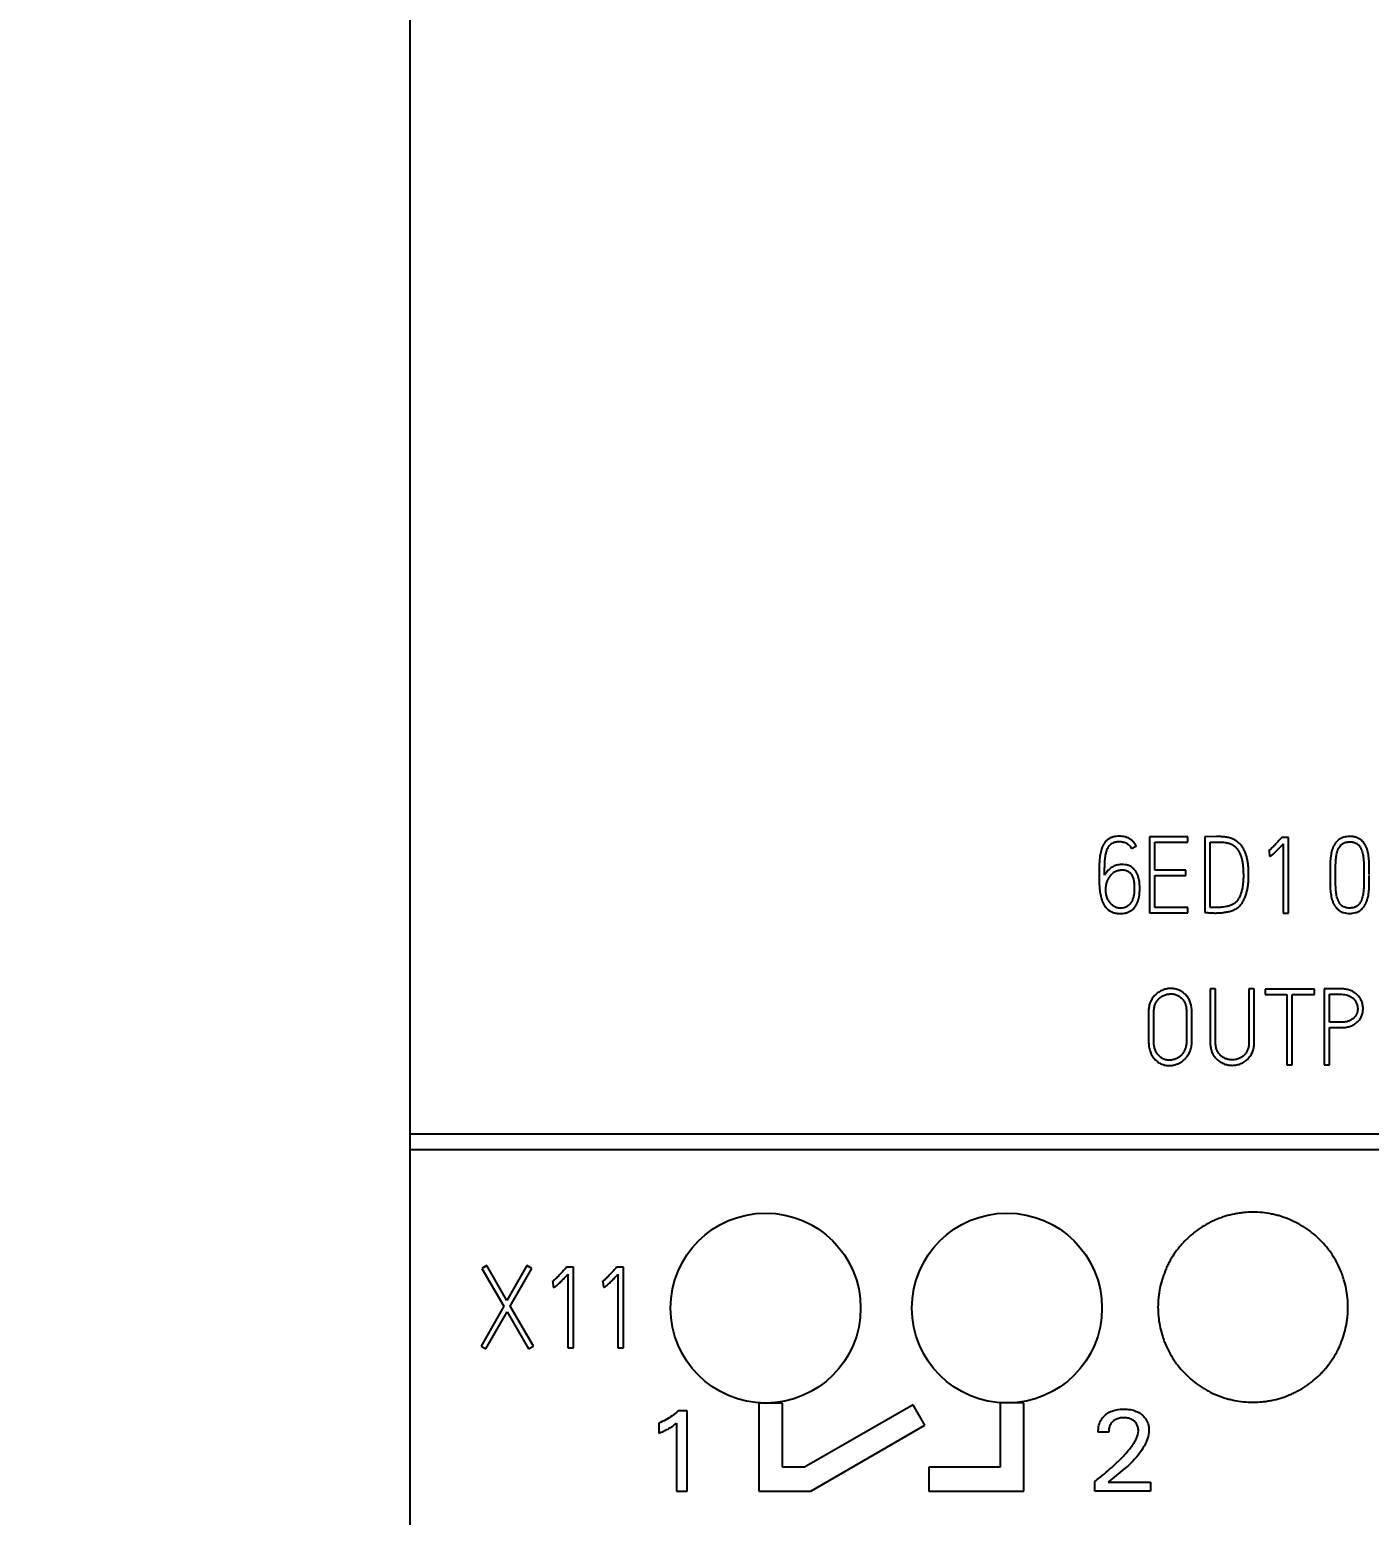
# Model space of a CAD drawing. Extents: x 0 to 420, y 0 to 297.
# Drawn here: x 102.08 to 130.28, y 158.01 to 189.28 of the extents above; entities that cross this region are included whole.
import ezdxf

# ---------------------------------------------------------------- set-up
doc = ezdxf.new("R2010")
doc.units = 0
doc.header["$LTSCALE"] = 23.1
for name, color, linetype in [('10000_FRONT', 7, 'CONTINUOUS'), ('10100_DIM_FRONT', 7, 'CONTINUOUS'), ('10500_FRONT_LABELING', 7, 'CONTINUOUS')]:
    doc.layers.add(name, color=color, linetype=linetype)
doc.styles.get("Standard").update_dxf_attribs({"font": 'txt', "width": 0.8})
doc.dimstyles.new('DIMSTYLE_1', dxfattribs={"dimtxt": 3.5, "dimasz": 3.5, "dimexe": 0.18, "dimexo": 0.0625, "dimgap": 0.09, "dimtad": 1, "dimtxsty": 'STANDARD', "dimcen": 0.09, "dimazin": 3, "dimtp": 0.05, "dimtm": 0.05, "dimtfac": 1, "dimtofl": 0, "dimtmove": 0, "dimatfit": 3, "dimtolj": 1})

# ---------------------------------------------------------------- blocks, each defined once
blk = doc.blocks.new('*D0')
at = {"layer": '10100_DIM_FRONT', "linetype": 'CONTINUOUS'}
for p, q in [((145.579763, 188.190376), (145.579763, 132.165384)), ((110.079763, 145.840376), (110.079763, 132.165384)), ((110.079763, 134.165384), (127.829763, 134.165384)), ((145.579763, 134.165384), (127.829763, 134.165384))]:
    blk.add_line(p, q, dxfattribs=at)
for points in [[(113.579763, 134.665384), (110.079763, 134.165384), (113.579763, 133.665384)], [(142.079763, 133.665384), (145.579763, 134.165384), (142.079763, 134.665384)]]:
    blk.add_solid(points, dxfattribs=at)
at = {"layer": '10100_DIM_FRONT', "linetype": 'CONTINUOUS', "width": 0.678571}
blk.add_text('35,5', height=3.5, dxfattribs=at).set_placement((123.999105, 135.040384))
blk = doc.blocks.new('*D1')
at = {"layer": '10100_DIM_FRONT', "linetype": 'CONTINUOUS'}
for p, q in [((145.58, 188.19), (145.58, 123.957)), ((102.08, 147.741), (102.08, 123.957)), ((102.08, 125.957), (123.83, 125.957)), ((145.58, 125.957), (123.83, 125.957))]:
    blk.add_line(p, q, dxfattribs=at)
for points in [[(105.58, 126.457), (102.08, 125.957), (105.58, 125.457)], [(142.08, 125.457), (145.58, 125.957), (142.08, 126.457)]]:
    blk.add_solid(points, dxfattribs=at)
at = {"layer": '10100_DIM_FRONT', "linetype": 'CONTINUOUS', "width": 0.696429}
blk.add_text('43,5', height=3.5, dxfattribs=at).set_placement((119.796, 126.832))

msp = doc.modelspace()

# ---------------------------------------------------------------- linework, layer by layer
at = {"layer": '10000_FRONT', "color": 7, "linetype": 'CONTINUOUS'}
for p, q in [((110.08, 233.191), (110.08, 143.191)), ((110.08, 166.044), (145.58, 166.044)), ((110.08, 165.711), (145.58, 165.711)), ((117.428, 160.374), (117.428, 158.521)), ((117.924, 160.374), (117.428, 160.374)), ((117.924, 159.022), (117.924, 160.374)), ((120.675, 160.339), (118.39, 159.022)), ((120.925, 159.906), (120.675, 160.339)), ((122.505, 160.381), (122.505, 159.021)), ((123.005, 160.381), (122.505, 160.381)), ((123.005, 158.521), (123.005, 160.381)), ((118.523, 158.521), (120.925, 159.906)), ((118.39, 159.022), (117.924, 159.022)), ((121.006, 159.021), (121.006, 158.521)), ((122.505, 159.021), (121.006, 159.021)), ((117.428, 158.521), (118.523, 158.521)), ((121.006, 158.521), (123.005, 158.521))]:
    msp.add_line(p, q, dxfattribs=at)
for centre in [(117.571, 162.372), (122.651, 162.372)]:
    msp.add_circle(centre, 2, dxfattribs=at)
for points, knots in [([(129.83, 162.391), (129.83, 162.457), (129.826, 162.523), (129.814, 162.652), (129.804, 162.717), (129.779, 162.844), (129.763, 162.908), (129.735, 163.002), (129.724, 163.033), (129.702, 163.095), (129.69, 163.126), (129.653, 163.216), (129.597, 163.334), (129.53, 163.446), (129.476, 163.528), (129.457, 163.554), (129.418, 163.607), (129.398, 163.633), (129.335, 163.71), (129.291, 163.758), (129.153, 163.897), (129.052, 163.98), (128.916, 164.071), (128.888, 164.089), (128.831, 164.123), (128.803, 164.139), (128.716, 164.185), (128.657, 164.213), (128.537, 164.263), (128.475, 164.285), (128.381, 164.314), (128.35, 164.323), (128.286, 164.339), (128.254, 164.346), (128.157, 164.366), (128.027, 164.385), (127.897, 164.391), (127.766, 164.391), (127.701, 164.388), (127.602, 164.379), (127.57, 164.375), (127.504, 164.365), (127.472, 164.359), (127.376, 164.34), (127.312, 164.324), (127.188, 164.287), (127.126, 164.265), (127.035, 164.227), (127.005, 164.214), (126.96, 164.193), (126.946, 164.185), (126.916, 164.171), (126.843, 164.133), (126.773, 164.091), (126.61, 163.982), (126.509, 163.899), (126.392, 163.783), (126.37, 163.759), (126.326, 163.71), (126.304, 163.685), (126.242, 163.609), (126.203, 163.557), (126.131, 163.449), (126.097, 163.393), (126.051, 163.306), (126.036, 163.277), (126.008, 163.217), (125.995, 163.187), (125.957, 163.096), (125.913, 162.973), (125.881, 162.847), (125.862, 162.751), (125.857, 162.719), (125.847, 162.654), (125.843, 162.622), (125.833, 162.523), (125.83, 162.457), (125.83, 162.391)], [0, 0, 0, 0, 0.03125, 0.03125, 0.0625, 0.0625, 0.09375, 0.09375, 0.109375, 0.109375, 0.125, 0.125, 0.15625, 0.1875, 0.1875, 0.203125, 0.203125, 0.21875, 0.21875, 0.25, 0.25, 0.3125, 0.3125, 0.328125, 0.328125, 0.34375, 0.34375, 0.375, 0.375, 0.40625, 0.40625, 0.421875, 0.421875, 0.4375, 0.4375, 0.46875, 0.5, 0.5, 0.53125, 0.53125, 0.546875, 0.546875, 0.5625, 0.5625, 0.59375, 0.59375, 0.625, 0.625, 0.640625, 0.640625, 0.648438, 0.648438, 0.65625, 0.6875, 0.6875, 0.75, 0.75, 0.765625, 0.765625, 0.78125, 0.78125, 0.8125, 0.8125, 0.84375, 0.84375, 0.859375, 0.859375, 0.875, 0.875, 0.90625, 0.9375, 0.9375, 0.953125, 0.953125, 0.96875, 0.96875, 1, 1, 1, 1]), ([(125.83, 162.391), (125.83, 162.325), (125.833, 162.26), (125.846, 162.13), (125.855, 162.066), (125.881, 161.938), (125.896, 161.875), (125.925, 161.781), (125.935, 161.75), (125.957, 161.688), (125.969, 161.657), (126.007, 161.566), (126.063, 161.448), (126.129, 161.337), (126.184, 161.255), (126.202, 161.228), (126.241, 161.176), (126.262, 161.15), (126.324, 161.073), (126.368, 161.025), (126.506, 160.886), (126.607, 160.803), (126.73, 160.721), (126.744, 160.712), (126.772, 160.694), (126.786, 160.686), (126.828, 160.66), (126.857, 160.644), (126.943, 160.597), (127.002, 160.569), (127.123, 160.519), (127.184, 160.497), (127.278, 160.469), (127.31, 160.46), (127.373, 160.444), (127.406, 160.437), (127.503, 160.417), (127.632, 160.398), (127.763, 160.391), (127.893, 160.391), (127.959, 160.394), (128.057, 160.404), (128.09, 160.408), (128.155, 160.418), (128.188, 160.423), (128.284, 160.443), (128.347, 160.458), (128.472, 160.496), (128.534, 160.518), (128.624, 160.556), (128.654, 160.569), (128.699, 160.59), (128.714, 160.597), (128.744, 160.612), (128.817, 160.65), (128.887, 160.692), (129.049, 160.801), (129.15, 160.884), (129.267, 161), (129.29, 161.024), (129.334, 161.073), (129.355, 161.098), (129.417, 161.173), (129.456, 161.226), (129.529, 161.334), (129.562, 161.39), (129.609, 161.477), (129.623, 161.506), (129.652, 161.566), (129.665, 161.596), (129.703, 161.686), (129.746, 161.809), (129.778, 161.935), (129.797, 162.031), (129.803, 162.064), (129.813, 162.128), (129.817, 162.161), (129.827, 162.26), (129.83, 162.325), (129.83, 162.391)], [0, 0, 0, 0, 0.03125, 0.03125, 0.0625, 0.0625, 0.09375, 0.09375, 0.109375, 0.109375, 0.125, 0.125, 0.15625, 0.1875, 0.1875, 0.203125, 0.203125, 0.21875, 0.21875, 0.25, 0.25, 0.3125, 0.3125, 0.320312, 0.320312, 0.328125, 0.328125, 0.34375, 0.34375, 0.375, 0.375, 0.40625, 0.40625, 0.421875, 0.421875, 0.4375, 0.4375, 0.46875, 0.5, 0.5, 0.53125, 0.53125, 0.546875, 0.546875, 0.5625, 0.5625, 0.59375, 0.59375, 0.625, 0.625, 0.640625, 0.640625, 0.648438, 0.648438, 0.65625, 0.6875, 0.6875, 0.75, 0.75, 0.765625, 0.765625, 0.78125, 0.78125, 0.8125, 0.8125, 0.84375, 0.84375, 0.859375, 0.859375, 0.875, 0.875, 0.90625, 0.9375, 0.9375, 0.953125, 0.953125, 0.96875, 0.96875, 1, 1, 1, 1])]:
    msp.add_open_spline(points, degree=3, knots=knots, dxfattribs=at)
at = {"layer": '10500_FRONT_LABELING', "color": 7, "linetype": 'CONTINUOUS'}
for p, q in [((125.272, 172.047), (125.375, 172.101)), ((125.654, 172.291), (125.654, 170.696)), ((126.458, 172.291), (125.654, 172.291)), ((125.766, 171.592), (125.766, 172.178)), ((125.766, 172.178), (126.458, 172.178)), ((126.458, 172.178), (126.458, 172.291)), ((127.064, 172.298), (126.818, 172.296)), ((126.818, 172.296), (126.818, 170.702)), ((126.932, 170.807), (126.932, 172.183)), ((126.932, 172.183), (127.108, 172.183)), ((128.155, 171.996), (128.169, 172.001)), ((128.169, 172.001), (128.175, 171.887)), ((128.439, 172.282), (128.424, 172.265)), ((128.58, 172.282), (128.439, 172.282)), ((128.468, 172.145), (128.468, 170.689)), ((128.58, 170.689), (128.58, 172.282)), ((125.075, 171.71), (125.035, 171.708)), ((125.044, 171.595), (125.08, 171.597)), ((126.415, 171.592), (125.766, 171.592)), ((125.766, 170.807), (125.766, 171.481)), ((125.766, 171.481), (126.415, 171.481)), ((126.415, 171.481), (126.415, 171.592)), ((129.453, 171.501), (129.453, 171.477)), ((129.567, 171.477), (129.567, 171.501)), ((130.166, 171.501), (130.166, 171.477)), ((126.458, 170.807), (125.766, 170.807)), ((126.458, 170.696), (126.458, 170.807)), ((125.654, 170.696), (126.458, 170.696)), ((128.468, 170.689), (128.58, 170.689)), ((126.929, 169.094), (126.929, 167.966)), ((127.042, 169.094), (126.929, 169.094)), ((127.042, 167.966), (127.042, 169.094)), ((127.744, 169.094), (127.744, 167.966)), ((127.857, 169.094), (127.744, 169.094)), ((127.857, 167.966), (127.857, 169.094)), ((128.083, 169.089), (128.083, 168.976)), ((129.126, 169.089), (128.083, 169.089)), ((128.083, 168.976), (128.539, 168.976)), ((128.539, 168.976), (128.539, 167.491)), ((128.652, 167.491), (128.652, 168.976)), ((128.652, 168.976), (129.126, 168.976)), ((129.126, 168.976), (129.126, 169.089)), ((129.328, 169.091), (129.328, 167.491)), ((129.695, 169.091), (129.328, 169.091)), ((129.441, 168.39), (129.441, 168.978)), ((129.441, 168.978), (129.695, 168.978)), ((125.631, 168.608), (125.631, 167.997)), ((125.742, 167.997), (125.742, 168.608)), ((126.431, 168.608), (126.431, 167.997)), ((126.544, 167.997), (126.544, 168.608)), ((129.695, 168.39), (129.441, 168.39)), ((129.441, 167.491), (129.441, 168.277)), ((129.441, 168.277), (129.695, 168.277)), ((128.539, 167.491), (128.652, 167.491)), ((129.328, 167.491), (129.441, 167.491)), ((111.7, 163.267), (111.599, 163.208)), ((112.124, 162.532), (111.7, 163.267)), ((112.542, 163.267), (112.124, 162.532)), ((112.648, 163.208), (112.542, 163.267)), ((111.599, 163.208), (112.058, 162.414)), ((112.195, 162.411), (112.648, 163.208)), ((113.079, 162.928), (113.094, 162.933)), ((113.094, 162.933), (113.101, 162.812)), ((113.379, 163.232), (113.362, 163.213)), ((113.527, 163.232), (113.379, 163.232)), ((113.409, 163.086), (113.409, 161.539)), ((113.527, 161.539), (113.527, 163.232)), ((114.133, 162.928), (114.147, 162.933)), ((114.147, 162.933), (114.155, 162.812)), ((114.433, 163.232), (114.416, 163.213)), ((114.581, 163.232), (114.433, 163.232)), ((114.463, 163.086), (114.463, 161.539)), ((114.581, 161.539), (114.581, 163.232)), ((112.058, 162.414), (111.58, 161.572)), ((112.683, 161.572), (112.195, 162.411)), ((111.684, 161.513), (112.127, 162.294)), ((112.127, 162.294), (112.579, 161.513)), ((111.58, 161.572), (111.684, 161.513)), ((112.579, 161.513), (112.683, 161.572)), ((113.409, 161.539), (113.527, 161.539)), ((114.463, 161.539), (114.581, 161.539)), ((115.921, 160.212), (115.729, 160.212)), ((115.921, 158.522), (115.921, 160.212)), ((115.321, 159.951), (115.321, 159.739)), ((115.694, 159.949), (115.694, 158.522)), ((124.792, 159.763), (124.571, 159.763)), ((124.501, 158.522), (124.501, 158.725)), ((124.779, 158.707), (125.674, 158.707)), ((125.674, 158.707), (125.674, 158.522)), ((115.694, 158.522), (115.921, 158.522)), ((125.674, 158.522), (124.501, 158.522))]:
    msp.add_line(p, q, dxfattribs=at)
for points, knots in [([(125.375, 172.101), (125.365, 172.119), (125.354, 172.137), (125.329, 172.17), (125.315, 172.185), (125.285, 172.214), (125.268, 172.227), (125.233, 172.25), (125.215, 172.26), (125.158, 172.286), (125.118, 172.296), (125.055, 172.304), (125.034, 172.305), (124.993, 172.305), (124.972, 172.304), (124.941, 172.3), (124.931, 172.299), (124.91, 172.295), (124.9, 172.293), (124.87, 172.285), (124.85, 172.278), (124.822, 172.264), (124.813, 172.259), (124.795, 172.249), (124.786, 172.243), (124.76, 172.225), (124.745, 172.211), (124.716, 172.181), (124.704, 172.164), (124.681, 172.129), (124.671, 172.11), (124.658, 172.082), (124.654, 172.072), (124.647, 172.053), (124.644, 172.043), (124.634, 172.013), (124.629, 171.993), (124.62, 171.953), (124.616, 171.932), (124.609, 171.892), (124.607, 171.871), (124.6, 171.81), (124.597, 171.768), (124.594, 171.686), (124.593, 171.644), (124.592, 171.561), (124.592, 171.52), (124.592, 171.437), (124.593, 171.396), (124.594, 171.333), (124.594, 171.313), (124.596, 171.271), (124.597, 171.251), (124.6, 171.209), (124.602, 171.189), (124.607, 171.148), (124.61, 171.127), (124.616, 171.086), (124.62, 171.065), (124.63, 171.024), (124.635, 171.004), (124.647, 170.964), (124.654, 170.944), (124.67, 170.906), (124.679, 170.886), (124.7, 170.85), (124.711, 170.833), (124.731, 170.808), (124.738, 170.8), (124.752, 170.785), (124.76, 170.777), (124.783, 170.756), (124.8, 170.744), (124.827, 170.728), (124.836, 170.723), (124.854, 170.713), (124.864, 170.709), (124.894, 170.697), (124.914, 170.692), (124.945, 170.685), (124.955, 170.684), (124.976, 170.681), (124.986, 170.68), (125.018, 170.678), (125.039, 170.678), (125.08, 170.679), (125.101, 170.681), (125.132, 170.687), (125.142, 170.689), (125.163, 170.694), (125.173, 170.697), (125.203, 170.707), (125.222, 170.715), (125.259, 170.735), (125.277, 170.747), (125.309, 170.774), (125.324, 170.789), (125.344, 170.813), (125.351, 170.822), (125.363, 170.839), (125.368, 170.848), (125.384, 170.875), (125.393, 170.894), (125.408, 170.933), (125.415, 170.953), (125.426, 170.994), (125.43, 171.014), (125.44, 171.076), (125.444, 171.118), (125.446, 171.181), (125.447, 171.202), (125.446, 171.244), (125.445, 171.265), (125.441, 171.327), (125.436, 171.368), (125.422, 171.429), (125.416, 171.45), (125.403, 171.49), (125.394, 171.509), (125.38, 171.537), (125.375, 171.547), (125.364, 171.565), (125.358, 171.573), (125.339, 171.599), (125.325, 171.615), (125.301, 171.636), (125.293, 171.642), (125.276, 171.655), (125.267, 171.661), (125.24, 171.677), (125.22, 171.685), (125.19, 171.695), (125.18, 171.698), (125.159, 171.702), (125.149, 171.705), (125.118, 171.71), (125.096, 171.711), (125.075, 171.71)], [0, 0, 0, 0, 0.015625, 0.015625, 0.03125, 0.03125, 0.046875, 0.046875, 0.0625, 0.0625, 0.09375, 0.09375, 0.109375, 0.109375, 0.125, 0.125, 0.132812, 0.132812, 0.140625, 0.140625, 0.15625, 0.15625, 0.164062, 0.164062, 0.171875, 0.171875, 0.1875, 0.1875, 0.203125, 0.203125, 0.21875, 0.21875, 0.226562, 0.226562, 0.234375, 0.234375, 0.25, 0.25, 0.265625, 0.265625, 0.28125, 0.28125, 0.3125, 0.3125, 0.34375, 0.34375, 0.375, 0.375, 0.40625, 0.40625, 0.421875, 0.421875, 0.4375, 0.4375, 0.453125, 0.453125, 0.46875, 0.46875, 0.484375, 0.484375, 0.5, 0.5, 0.515625, 0.515625, 0.53125, 0.53125, 0.546875, 0.546875, 0.554688, 0.554688, 0.5625, 0.5625, 0.578125, 0.578125, 0.585938, 0.585938, 0.59375, 0.59375, 0.609375, 0.609375, 0.617188, 0.617188, 0.625, 0.625, 0.640625, 0.640625, 0.65625, 0.65625, 0.664062, 0.664062, 0.671875, 0.671875, 0.6875, 0.6875, 0.703125, 0.703125, 0.71875, 0.71875, 0.726562, 0.726562, 0.734375, 0.734375, 0.75, 0.75, 0.765625, 0.765625, 0.78125, 0.78125, 0.8125, 0.8125, 0.828125, 0.828125, 0.84375, 0.84375, 0.875, 0.875, 0.890625, 0.890625, 0.90625, 0.90625, 0.914062, 0.914062, 0.921875, 0.921875, 0.9375, 0.9375, 0.945312, 0.945312, 0.953125, 0.953125, 0.96875, 0.96875, 0.976562, 0.976562, 0.984375, 0.984375, 1, 1, 1, 1]), ([(124.706, 171.486), (124.706, 171.535), (124.707, 171.584), (124.708, 171.658), (124.709, 171.683), (124.711, 171.732), (124.712, 171.757), (124.715, 171.806), (124.717, 171.83), (124.723, 171.879), (124.727, 171.904), (124.737, 171.952), (124.743, 171.976), (124.754, 172.011), (124.758, 172.022), (124.768, 172.045), (124.773, 172.056), (124.785, 172.078), (124.792, 172.088), (124.807, 172.108), (124.815, 172.118), (124.833, 172.135), (124.842, 172.143), (124.862, 172.158), (124.873, 172.164), (124.89, 172.172), (124.896, 172.174), (124.907, 172.178), (124.913, 172.18), (124.931, 172.185), (124.943, 172.188), (124.968, 172.191), (124.98, 172.193), (125.005, 172.194), (125.017, 172.194), (125.054, 172.193), (125.079, 172.189), (125.127, 172.176), (125.15, 172.167), (125.182, 172.148), (125.193, 172.141), (125.212, 172.126), (125.221, 172.118), (125.238, 172.1), (125.246, 172.09), (125.26, 172.069), (125.266, 172.058), (125.272, 172.047)], [0, 0, 0, 0, 0.125, 0.125, 0.1875, 0.1875, 0.25, 0.25, 0.3125, 0.3125, 0.375, 0.375, 0.4375, 0.4375, 0.46875, 0.46875, 0.5, 0.5, 0.53125, 0.53125, 0.5625, 0.5625, 0.59375, 0.59375, 0.625, 0.625, 0.640625, 0.640625, 0.65625, 0.65625, 0.6875, 0.6875, 0.71875, 0.71875, 0.75, 0.75, 0.8125, 0.8125, 0.875, 0.875, 0.90625, 0.90625, 0.9375, 0.9375, 0.96875, 0.96875, 1, 1, 1, 1]), ([(126.818, 170.702), (126.832, 170.701), (126.846, 170.7), (126.873, 170.697), (126.887, 170.696), (126.915, 170.693), (126.929, 170.692), (126.957, 170.691), (126.971, 170.69), (127.012, 170.689), (127.04, 170.689), (127.095, 170.69), (127.123, 170.692), (127.178, 170.696), (127.206, 170.7), (127.261, 170.708), (127.288, 170.713), (127.33, 170.722), (127.343, 170.725), (127.371, 170.733), (127.384, 170.737), (127.411, 170.747), (127.424, 170.752), (127.449, 170.764), (127.462, 170.77), (127.486, 170.784), (127.498, 170.792), (127.52, 170.809), (127.531, 170.818), (127.561, 170.848), (127.579, 170.869), (127.603, 170.904), (127.61, 170.916), (127.624, 170.94), (127.631, 170.953), (127.65, 170.99), (127.661, 171.016), (127.681, 171.068), (127.689, 171.095), (127.704, 171.149), (127.71, 171.177), (127.72, 171.231), (127.725, 171.259), (127.731, 171.314), (127.734, 171.342), (127.738, 171.397), (127.739, 171.425), (127.739, 171.481), (127.739, 171.509), (127.738, 171.565), (127.737, 171.593), (127.734, 171.649), (127.731, 171.677), (127.725, 171.732), (127.721, 171.76), (127.714, 171.801), (127.711, 171.815), (127.705, 171.842), (127.702, 171.856), (127.695, 171.883), (127.691, 171.897), (127.682, 171.924), (127.678, 171.937), (127.663, 171.977), (127.651, 172.002), (127.631, 172.039), (127.624, 172.051), (127.609, 172.075), (127.601, 172.087), (127.584, 172.11), (127.575, 172.12), (127.557, 172.141), (127.547, 172.152), (127.527, 172.171), (127.516, 172.18), (127.494, 172.198), (127.483, 172.206), (127.447, 172.229), (127.422, 172.241), (127.382, 172.257), (127.369, 172.262), (127.342, 172.27), (127.328, 172.274), (127.287, 172.283), (127.259, 172.288), (127.204, 172.293), (127.176, 172.295), (127.134, 172.297), (127.12, 172.297), (127.092, 172.298), (127.078, 172.298), (127.064, 172.298)], [0, 0, 0, 0, 0.015625, 0.015625, 0.03125, 0.03125, 0.046875, 0.046875, 0.0625, 0.0625, 0.09375, 0.09375, 0.125, 0.125, 0.15625, 0.15625, 0.1875, 0.1875, 0.203125, 0.203125, 0.21875, 0.21875, 0.234375, 0.234375, 0.25, 0.25, 0.265625, 0.265625, 0.28125, 0.28125, 0.3125, 0.3125, 0.328125, 0.328125, 0.34375, 0.34375, 0.375, 0.375, 0.40625, 0.40625, 0.4375, 0.4375, 0.46875, 0.46875, 0.5, 0.5, 0.53125, 0.53125, 0.5625, 0.5625, 0.59375, 0.59375, 0.625, 0.625, 0.65625, 0.65625, 0.671875, 0.671875, 0.6875, 0.6875, 0.703125, 0.703125, 0.71875, 0.71875, 0.75, 0.75, 0.765625, 0.765625, 0.78125, 0.78125, 0.796875, 0.796875, 0.8125, 0.8125, 0.828125, 0.828125, 0.84375, 0.84375, 0.875, 0.875, 0.890625, 0.890625, 0.90625, 0.90625, 0.9375, 0.9375, 0.96875, 0.96875, 0.984375, 0.984375, 1, 1, 1, 1]), ([(127.108, 172.183), (127.131, 172.183), (127.154, 172.182), (127.199, 172.18), (127.222, 172.178), (127.267, 172.172), (127.289, 172.168), (127.322, 172.159), (127.333, 172.155), (127.355, 172.147), (127.365, 172.143), (127.386, 172.133), (127.396, 172.128), (127.416, 172.116), (127.425, 172.109), (127.453, 172.089), (127.469, 172.073), (127.498, 172.038), (127.512, 172.019), (127.535, 171.98), (127.546, 171.96), (127.565, 171.919), (127.573, 171.897), (127.583, 171.865), (127.586, 171.854), (127.592, 171.832), (127.595, 171.821), (127.603, 171.787), (127.607, 171.765), (127.614, 171.721), (127.616, 171.698), (127.62, 171.653), (127.622, 171.631), (127.624, 171.586), (127.625, 171.563), (127.627, 171.518), (127.627, 171.495), (127.628, 171.45), (127.627, 171.427), (127.625, 171.382), (127.624, 171.36), (127.62, 171.315), (127.617, 171.293), (127.611, 171.248), (127.607, 171.226), (127.598, 171.182), (127.592, 171.16), (127.573, 171.094), (127.558, 171.051), (127.526, 170.991), (127.514, 170.972), (127.488, 170.935), (127.473, 170.918), (127.451, 170.899), (127.447, 170.896), (127.438, 170.888), (127.424, 170.878), (127.41, 170.87), (127.39, 170.86), (127.379, 170.855), (127.358, 170.848), (127.347, 170.844), (127.314, 170.834), (127.292, 170.829), (127.248, 170.82), (127.226, 170.816), (127.181, 170.811), (127.158, 170.809), (127.125, 170.807), (127.113, 170.806), (127.091, 170.805), (127.079, 170.805), (127.045, 170.804), (127.022, 170.805), (126.988, 170.805), (126.977, 170.804), (126.954, 170.805), (126.943, 170.806), (126.932, 170.807)], [0, 0, 0, 0, 0.03125, 0.03125, 0.0625, 0.0625, 0.09375, 0.09375, 0.109375, 0.109375, 0.125, 0.125, 0.140625, 0.140625, 0.15625, 0.15625, 0.1875, 0.1875, 0.21875, 0.21875, 0.25, 0.25, 0.28125, 0.28125, 0.296875, 0.296875, 0.3125, 0.3125, 0.34375, 0.34375, 0.375, 0.375, 0.40625, 0.40625, 0.4375, 0.4375, 0.46875, 0.46875, 0.5, 0.5, 0.53125, 0.53125, 0.5625, 0.5625, 0.59375, 0.59375, 0.625, 0.625, 0.6875, 0.6875, 0.71875, 0.71875, 0.75, 0.75, 0.757812, 0.757812, 0.765625, 0.78125, 0.78125, 0.796875, 0.796875, 0.8125, 0.8125, 0.84375, 0.84375, 0.875, 0.875, 0.90625, 0.90625, 0.921875, 0.921875, 0.9375, 0.9375, 0.96875, 0.96875, 0.984375, 0.984375, 1, 1, 1, 1]), ([(128.424, 172.265), (128.413, 172.253), (128.402, 172.241), (128.381, 172.218), (128.37, 172.206), (128.338, 172.171), (128.316, 172.148), (128.272, 172.103), (128.25, 172.08), (128.216, 172.047), (128.204, 172.036), (128.187, 172.021), (128.181, 172.015), (128.168, 172.005), (128.162, 172.001), (128.155, 171.996)], [0, 0, 0, 0, 0.125, 0.125, 0.25, 0.25, 0.5, 0.5, 0.75, 0.75, 0.875, 0.875, 0.9375, 0.9375, 1, 1, 1, 1]), ([(128.175, 171.887), (128.18, 171.887), (128.184, 171.888), (128.192, 171.89), (128.196, 171.891), (128.204, 171.894), (128.207, 171.895), (128.215, 171.9), (128.218, 171.902), (128.228, 171.909), (128.235, 171.914), (128.248, 171.924), (128.254, 171.929), (128.272, 171.946), (128.285, 171.957), (128.308, 171.979), (128.32, 171.991), (128.355, 172.026), (128.378, 172.049), (128.423, 172.097), (128.446, 172.121), (128.468, 172.145)], [0, 0, 0, 0, 0.03125, 0.03125, 0.0625, 0.0625, 0.09375, 0.09375, 0.125, 0.125, 0.1875, 0.1875, 0.25, 0.25, 0.375, 0.375, 0.5, 0.5, 0.75, 0.75, 1, 1, 1, 1]), ([(130.278, 171.501), (130.278, 171.544), (130.278, 171.586), (130.277, 171.671), (130.276, 171.713), (130.273, 171.798), (130.27, 171.84), (130.262, 171.903), (130.259, 171.924), (130.251, 171.965), (130.246, 171.986), (130.234, 172.028), (130.227, 172.048), (130.211, 172.088), (130.202, 172.107), (130.185, 172.135), (130.179, 172.144), (130.167, 172.162), (130.16, 172.17), (130.139, 172.195), (130.124, 172.21), (130.099, 172.23), (130.09, 172.237), (130.072, 172.248), (130.063, 172.254), (130.035, 172.269), (130.015, 172.277), (129.984, 172.286), (129.973, 172.289), (129.952, 172.293), (129.941, 172.295), (129.91, 172.299), (129.888, 172.3), (129.845, 172.3), (129.823, 172.299), (129.781, 172.293), (129.76, 172.289), (129.719, 172.277), (129.698, 172.269), (129.66, 172.249), (129.643, 172.237), (129.617, 172.217), (129.609, 172.209), (129.594, 172.194), (129.587, 172.186), (129.573, 172.17), (129.566, 172.161), (129.554, 172.144), (129.548, 172.135), (129.531, 172.107), (129.522, 172.088), (129.506, 172.048), (129.499, 172.028), (129.487, 171.987), (129.482, 171.966), (129.474, 171.924), (129.47, 171.903), (129.462, 171.84), (129.458, 171.798), (129.454, 171.713), (129.454, 171.671), (129.453, 171.586), (129.453, 171.544), (129.453, 171.501)], [0, 0, 0, 0, 0.0625, 0.0625, 0.125, 0.125, 0.1875, 0.1875, 0.21875, 0.21875, 0.25, 0.25, 0.28125, 0.28125, 0.3125, 0.3125, 0.328125, 0.328125, 0.34375, 0.34375, 0.375, 0.375, 0.390625, 0.390625, 0.40625, 0.40625, 0.4375, 0.4375, 0.453125, 0.453125, 0.46875, 0.46875, 0.5, 0.5, 0.53125, 0.53125, 0.5625, 0.5625, 0.59375, 0.59375, 0.625, 0.625, 0.640625, 0.640625, 0.65625, 0.65625, 0.671875, 0.671875, 0.6875, 0.6875, 0.71875, 0.71875, 0.75, 0.75, 0.78125, 0.78125, 0.8125, 0.8125, 0.875, 0.875, 0.9375, 0.9375, 1, 1, 1, 1]), ([(129.567, 171.501), (129.567, 171.536), (129.567, 171.572), (129.568, 171.642), (129.568, 171.677), (129.57, 171.729), (129.571, 171.747), (129.573, 171.782), (129.574, 171.8), (129.577, 171.835), (129.579, 171.852), (129.583, 171.887), (129.586, 171.904), (129.592, 171.939), (129.596, 171.956), (129.605, 171.989), (129.611, 172.006), (129.621, 172.03), (129.624, 172.038), (129.632, 172.054), (129.636, 172.062), (129.65, 172.085), (129.661, 172.099), (129.679, 172.119), (129.685, 172.125), (129.698, 172.137), (129.705, 172.142), (129.72, 172.152), (129.727, 172.157), (129.743, 172.165), (129.752, 172.168), (129.777, 172.177), (129.794, 172.181), (129.82, 172.185), (129.829, 172.186), (129.847, 172.187), (129.856, 172.187), (129.882, 172.187), (129.9, 172.186), (129.926, 172.183), (129.935, 172.181), (129.952, 172.177), (129.961, 172.175), (129.986, 172.166), (130.002, 172.159), (130.025, 172.144), (130.032, 172.139), (130.045, 172.127), (130.052, 172.121), (130.064, 172.108), (130.069, 172.101), (130.08, 172.087), (130.085, 172.079), (130.099, 172.057), (130.107, 172.041), (130.121, 172.008), (130.126, 171.991), (130.136, 171.957), (130.141, 171.94), (130.147, 171.906), (130.15, 171.888), (130.154, 171.853), (130.156, 171.836), (130.159, 171.801), (130.16, 171.783), (130.162, 171.748), (130.163, 171.731), (130.165, 171.678), (130.165, 171.642), (130.166, 171.572), (130.166, 171.537), (130.166, 171.501)], [0, 0, 0, 0, 0.0625, 0.0625, 0.125, 0.125, 0.15625, 0.15625, 0.1875, 0.1875, 0.21875, 0.21875, 0.25, 0.25, 0.28125, 0.28125, 0.3125, 0.3125, 0.328125, 0.328125, 0.34375, 0.34375, 0.375, 0.375, 0.390625, 0.390625, 0.40625, 0.40625, 0.421875, 0.421875, 0.4375, 0.4375, 0.46875, 0.46875, 0.484375, 0.484375, 0.5, 0.5, 0.53125, 0.53125, 0.546875, 0.546875, 0.5625, 0.5625, 0.59375, 0.59375, 0.609375, 0.609375, 0.625, 0.625, 0.640625, 0.640625, 0.65625, 0.65625, 0.6875, 0.6875, 0.71875, 0.71875, 0.75, 0.75, 0.78125, 0.78125, 0.8125, 0.8125, 0.84375, 0.84375, 0.875, 0.875, 0.9375, 0.9375, 1, 1, 1, 1]), ([(125.035, 171.708), (125, 171.706), (124.966, 171.699), (124.917, 171.682), (124.901, 171.676), (124.87, 171.66), (124.855, 171.651), (124.827, 171.631), (124.814, 171.62), (124.788, 171.596), (124.777, 171.584), (124.759, 171.565), (124.753, 171.558), (124.742, 171.545), (124.737, 171.538), (124.722, 171.517), (124.714, 171.502), (124.706, 171.486)], [0, 0, 0, 0, 0.25, 0.25, 0.375, 0.375, 0.5, 0.5, 0.625, 0.625, 0.75, 0.75, 0.8125, 0.8125, 0.875, 0.875, 1, 1, 1, 1]), ([(125.08, 171.597), (125.091, 171.598), (125.103, 171.597), (125.126, 171.594), (125.137, 171.592), (125.16, 171.586), (125.171, 171.583), (125.192, 171.574), (125.202, 171.569), (125.222, 171.556), (125.231, 171.549), (125.248, 171.533), (125.255, 171.524), (125.269, 171.505), (125.275, 171.495), (125.286, 171.475), (125.291, 171.465), (125.3, 171.443), (125.303, 171.432), (125.31, 171.41), (125.313, 171.399), (125.32, 171.365), (125.324, 171.343), (125.329, 171.297), (125.331, 171.274), (125.332, 171.24), (125.332, 171.228), (125.332, 171.205), (125.332, 171.194), (125.331, 171.159), (125.329, 171.136), (125.325, 171.09), (125.322, 171.068), (125.314, 171.034), (125.312, 171.023), (125.305, 171.001), (125.301, 170.99), (125.289, 170.957), (125.28, 170.936), (125.261, 170.906), (125.255, 170.897), (125.24, 170.879), (125.232, 170.87), (125.216, 170.854), (125.208, 170.846), (125.189, 170.832), (125.179, 170.825), (125.159, 170.814), (125.148, 170.809), (125.126, 170.802), (125.115, 170.799), (125.081, 170.793), (125.057, 170.791), (125.023, 170.791), (125.011, 170.792), (124.988, 170.796), (124.976, 170.798), (124.954, 170.805), (124.943, 170.809), (124.922, 170.819), (124.912, 170.825), (124.893, 170.838), (124.883, 170.845), (124.865, 170.859), (124.857, 170.867), (124.84, 170.883), (124.832, 170.892), (124.817, 170.91), (124.81, 170.919), (124.797, 170.938), (124.791, 170.948), (124.78, 170.968), (124.774, 170.979), (124.76, 171.011), (124.752, 171.032), (124.743, 171.066), (124.741, 171.077), (124.737, 171.1), (124.735, 171.112), (124.732, 171.147), (124.733, 171.17), (124.735, 171.216), (124.736, 171.239), (124.741, 171.273), (124.743, 171.284), (124.748, 171.307), (124.75, 171.319), (124.76, 171.352), (124.768, 171.373), (124.783, 171.404), (124.789, 171.414), (124.801, 171.434), (124.808, 171.444), (124.821, 171.463), (124.828, 171.472), (124.843, 171.49), (124.85, 171.499), (124.866, 171.515), (124.875, 171.524), (124.892, 171.539), (124.902, 171.546), (124.931, 171.565), (124.952, 171.575), (124.986, 171.586), (124.997, 171.588), (125.02, 171.592), (125.032, 171.594), (125.044, 171.595)], [0, 0, 0, 0, 0.015625, 0.015625, 0.03125, 0.03125, 0.046875, 0.046875, 0.0625, 0.0625, 0.078125, 0.078125, 0.09375, 0.09375, 0.109375, 0.109375, 0.125, 0.125, 0.140625, 0.140625, 0.15625, 0.15625, 0.1875, 0.1875, 0.21875, 0.21875, 0.234375, 0.234375, 0.25, 0.25, 0.28125, 0.28125, 0.3125, 0.3125, 0.328125, 0.328125, 0.34375, 0.34375, 0.375, 0.375, 0.390625, 0.390625, 0.40625, 0.40625, 0.421875, 0.421875, 0.4375, 0.4375, 0.453125, 0.453125, 0.46875, 0.46875, 0.5, 0.5, 0.515625, 0.515625, 0.53125, 0.53125, 0.546875, 0.546875, 0.5625, 0.5625, 0.578125, 0.578125, 0.59375, 0.59375, 0.609375, 0.609375, 0.625, 0.625, 0.640625, 0.640625, 0.65625, 0.65625, 0.6875, 0.6875, 0.703125, 0.703125, 0.71875, 0.71875, 0.75, 0.75, 0.78125, 0.78125, 0.796875, 0.796875, 0.8125, 0.8125, 0.84375, 0.84375, 0.859375, 0.859375, 0.875, 0.875, 0.890625, 0.890625, 0.90625, 0.90625, 0.921875, 0.921875, 0.9375, 0.9375, 0.96875, 0.96875, 0.984375, 0.984375, 1, 1, 1, 1]), ([(129.453, 171.477), (129.453, 171.435), (129.453, 171.393), (129.454, 171.308), (129.454, 171.266), (129.458, 171.182), (129.462, 171.14), (129.47, 171.078), (129.474, 171.057), (129.482, 171.015), (129.487, 170.995), (129.499, 170.953), (129.506, 170.933), (129.522, 170.894), (129.531, 170.874), (129.548, 170.847), (129.554, 170.838), (129.566, 170.82), (129.573, 170.812), (129.587, 170.796), (129.594, 170.788), (129.609, 170.773), (129.617, 170.766), (129.634, 170.752), (129.642, 170.746), (129.66, 170.733), (129.669, 170.728), (129.697, 170.713), (129.717, 170.704), (129.758, 170.692), (129.779, 170.687), (129.821, 170.682), (129.843, 170.68), (129.875, 170.68), (129.885, 170.681), (129.907, 170.682), (129.917, 170.683), (129.949, 170.687), (129.97, 170.691), (130, 170.7), (130.01, 170.704), (130.03, 170.712), (130.04, 170.716), (130.069, 170.731), (130.086, 170.743), (130.111, 170.764), (130.119, 170.771), (130.134, 170.786), (130.142, 170.794), (130.162, 170.818), (130.175, 170.836), (130.192, 170.863), (130.197, 170.873), (130.207, 170.892), (130.211, 170.901), (130.223, 170.931), (130.23, 170.951), (130.243, 170.991), (130.248, 171.012), (130.257, 171.054), (130.26, 171.075), (130.269, 171.138), (130.273, 171.18), (130.276, 171.265), (130.277, 171.307), (130.278, 171.392), (130.278, 171.435), (130.278, 171.477)], [0, 0, 0, 0, 0.0625, 0.0625, 0.125, 0.125, 0.1875, 0.1875, 0.21875, 0.21875, 0.25, 0.25, 0.28125, 0.28125, 0.3125, 0.3125, 0.328125, 0.328125, 0.34375, 0.34375, 0.359375, 0.359375, 0.375, 0.375, 0.390625, 0.390625, 0.40625, 0.40625, 0.4375, 0.4375, 0.46875, 0.46875, 0.5, 0.5, 0.515625, 0.515625, 0.53125, 0.53125, 0.5625, 0.5625, 0.578125, 0.578125, 0.59375, 0.59375, 0.625, 0.625, 0.640625, 0.640625, 0.65625, 0.65625, 0.6875, 0.6875, 0.703125, 0.703125, 0.71875, 0.71875, 0.75, 0.75, 0.78125, 0.78125, 0.8125, 0.8125, 0.875, 0.875, 0.9375, 0.9375, 1, 1, 1, 1]), ([(130.166, 171.477), (130.166, 171.442), (130.166, 171.407), (130.165, 171.337), (130.165, 171.301), (130.163, 171.249), (130.162, 171.231), (130.16, 171.196), (130.159, 171.179), (130.153, 171.126), (130.149, 171.092), (130.138, 171.04), (130.134, 171.023), (130.124, 170.989), (130.118, 170.973), (130.108, 170.948), (130.105, 170.94), (130.097, 170.925), (130.092, 170.917), (130.083, 170.902), (130.078, 170.895), (130.068, 170.88), (130.062, 170.874), (130.051, 170.861), (130.044, 170.854), (130.031, 170.843), (130.024, 170.837), (130.01, 170.827), (130.002, 170.823), (129.986, 170.815), (129.978, 170.812), (129.953, 170.803), (129.936, 170.799), (129.91, 170.796), (129.901, 170.795), (129.883, 170.794), (129.874, 170.793), (129.848, 170.793), (129.822, 170.795), (129.796, 170.8), (129.779, 170.804), (129.77, 170.806), (129.745, 170.815), (129.729, 170.822), (129.707, 170.837), (129.7, 170.843), (129.687, 170.854), (129.68, 170.86), (129.669, 170.873), (129.663, 170.88), (129.653, 170.895), (129.648, 170.902), (129.634, 170.925), (129.626, 170.941), (129.614, 170.973), (129.608, 170.99), (129.599, 171.024), (129.595, 171.041), (129.584, 171.092), (129.58, 171.127), (129.574, 171.179), (129.573, 171.196), (129.571, 171.231), (129.57, 171.249), (129.568, 171.302), (129.568, 171.337), (129.567, 171.407), (129.567, 171.442), (129.567, 171.477)], [0, 0, 0, 0, 0.0625, 0.0625, 0.125, 0.125, 0.15625, 0.15625, 0.1875, 0.1875, 0.25, 0.25, 0.28125, 0.28125, 0.3125, 0.3125, 0.328125, 0.328125, 0.34375, 0.34375, 0.359375, 0.359375, 0.375, 0.375, 0.390625, 0.390625, 0.40625, 0.40625, 0.421875, 0.421875, 0.4375, 0.4375, 0.46875, 0.46875, 0.484375, 0.484375, 0.5, 0.5, 0.53125, 0.546875, 0.546875, 0.5625, 0.5625, 0.59375, 0.59375, 0.609375, 0.609375, 0.625, 0.625, 0.640625, 0.640625, 0.65625, 0.65625, 0.6875, 0.6875, 0.71875, 0.71875, 0.75, 0.75, 0.8125, 0.8125, 0.84375, 0.84375, 0.875, 0.875, 0.9375, 0.9375, 1, 1, 1, 1]), ([(126.544, 168.608), (126.544, 168.67), (126.536, 168.732), (126.512, 168.807), (126.506, 168.821), (126.494, 168.85), (126.48, 168.878), (126.464, 168.905), (126.446, 168.93), (126.437, 168.943), (126.416, 168.966), (126.405, 168.978), (126.383, 168.999), (126.371, 169.009), (126.352, 169.023), (126.346, 169.028), (126.333, 169.036), (126.326, 169.04), (126.305, 169.052), (126.291, 169.059), (126.262, 169.071), (126.248, 169.077), (126.218, 169.086), (126.203, 169.09), (126.156, 169.098), (126.125, 169.101), (126.078, 169.1), (126.062, 169.099), (126.031, 169.095), (126.015, 169.092), (125.969, 169.082), (125.94, 169.072), (125.896, 169.053), (125.882, 169.046), (125.855, 169.03), (125.842, 169.022), (125.816, 169.004), (125.804, 168.994), (125.78, 168.974), (125.769, 168.963), (125.737, 168.928), (125.718, 168.903), (125.694, 168.863), (125.686, 168.85), (125.673, 168.821), (125.667, 168.807), (125.656, 168.778), (125.651, 168.763), (125.644, 168.732), (125.641, 168.717), (125.636, 168.686), (125.634, 168.67), (125.632, 168.639), (125.631, 168.623), (125.631, 168.608)], [0, 0, 0, 0, 0.125, 0.125, 0.15625, 0.15625, 0.1875, 0.21875, 0.21875, 0.25, 0.25, 0.28125, 0.28125, 0.3125, 0.3125, 0.328125, 0.328125, 0.34375, 0.34375, 0.375, 0.375, 0.40625, 0.40625, 0.4375, 0.4375, 0.5, 0.5, 0.53125, 0.53125, 0.5625, 0.5625, 0.625, 0.625, 0.65625, 0.65625, 0.6875, 0.6875, 0.71875, 0.71875, 0.75, 0.75, 0.8125, 0.8125, 0.84375, 0.84375, 0.875, 0.875, 0.90625, 0.90625, 0.9375, 0.9375, 0.96875, 0.96875, 1, 1, 1, 1]), ([(125.742, 168.608), (125.742, 168.632), (125.744, 168.655), (125.75, 168.702), (125.756, 168.726), (125.768, 168.76), (125.772, 168.771), (125.782, 168.793), (125.788, 168.803), (125.8, 168.824), (125.807, 168.834), (125.821, 168.853), (125.828, 168.863), (125.852, 168.889), (125.87, 168.905), (125.899, 168.926), (125.909, 168.933), (125.93, 168.945), (125.941, 168.95), (125.974, 168.964), (125.997, 168.972), (126.032, 168.98), (126.044, 168.982), (126.068, 168.986), (126.079, 168.986), (126.103, 168.987), (126.115, 168.987), (126.139, 168.986), (126.151, 168.984), (126.187, 168.978), (126.21, 168.971), (126.243, 168.957), (126.253, 168.951), (126.274, 168.939), (126.294, 168.926), (126.312, 168.91), (126.329, 168.894), (126.338, 168.885), (126.361, 168.858), (126.375, 168.838), (126.392, 168.806), (126.397, 168.795), (126.406, 168.773), (126.413, 168.75), (126.419, 168.727), (126.423, 168.703), (126.425, 168.691), (126.43, 168.656), (126.431, 168.632), (126.431, 168.608)], [0, 0, 0, 0, 0.0625, 0.0625, 0.125, 0.125, 0.15625, 0.15625, 0.1875, 0.1875, 0.21875, 0.21875, 0.25, 0.25, 0.3125, 0.3125, 0.34375, 0.34375, 0.375, 0.375, 0.4375, 0.4375, 0.46875, 0.46875, 0.5, 0.5, 0.53125, 0.53125, 0.5625, 0.5625, 0.625, 0.625, 0.65625, 0.65625, 0.6875, 0.71875, 0.71875, 0.75, 0.75, 0.8125, 0.8125, 0.84375, 0.84375, 0.875, 0.90625, 0.90625, 0.9375, 0.9375, 1, 1, 1, 1]), ([(129.695, 168.277), (129.724, 168.277), (129.752, 168.279), (129.808, 168.286), (129.836, 168.292), (129.876, 168.304), (129.89, 168.309), (129.916, 168.32), (129.929, 168.326), (129.954, 168.34), (129.966, 168.347), (129.989, 168.363), (130.001, 168.372), (130.033, 168.399), (130.053, 168.419), (130.079, 168.453), (130.087, 168.465), (130.102, 168.489), (130.108, 168.502), (130.125, 168.541), (130.134, 168.568), (130.145, 168.624), (130.147, 168.652), (130.147, 168.695), (130.146, 168.709), (130.142, 168.737), (130.14, 168.751), (130.131, 168.793), (130.122, 168.82), (130.104, 168.859), (130.098, 168.871), (130.083, 168.896), (130.068, 168.919), (130.05, 168.941), (130.031, 168.962), (130.02, 168.972), (129.988, 169), (129.965, 169.016), (129.928, 169.037), (129.915, 169.044), (129.89, 169.056), (129.876, 169.061), (129.836, 169.075), (129.809, 169.081), (129.752, 169.09), (129.724, 169.091), (129.695, 169.091)], [0, 0, 0, 0, 0.0625, 0.0625, 0.125, 0.125, 0.15625, 0.15625, 0.1875, 0.1875, 0.21875, 0.21875, 0.25, 0.25, 0.3125, 0.3125, 0.34375, 0.34375, 0.375, 0.375, 0.4375, 0.4375, 0.5, 0.5, 0.53125, 0.53125, 0.5625, 0.5625, 0.625, 0.625, 0.65625, 0.65625, 0.6875, 0.71875, 0.71875, 0.75, 0.75, 0.8125, 0.8125, 0.84375, 0.84375, 0.875, 0.875, 0.9375, 0.9375, 1, 1, 1, 1]), ([(129.695, 168.978), (129.716, 168.978), (129.737, 168.977), (129.779, 168.971), (129.799, 168.967), (129.839, 168.954), (129.858, 168.945), (129.886, 168.93), (129.895, 168.925), (129.912, 168.913), (129.921, 168.907), (129.945, 168.887), (129.959, 168.872), (129.979, 168.847), (129.985, 168.839), (129.996, 168.821), (130.001, 168.811), (130.014, 168.783), (130.021, 168.763), (130.028, 168.733), (130.03, 168.722), (130.033, 168.702), (130.034, 168.691), (130.034, 168.67), (130.034, 168.66), (130.032, 168.639), (130.031, 168.629), (130.024, 168.598), (130.018, 168.578), (130.005, 168.549), (130, 168.54), (129.989, 168.522), (129.983, 168.513), (129.97, 168.497), (129.963, 168.49), (129.948, 168.475), (129.94, 168.468), (129.915, 168.449), (129.897, 168.438), (129.869, 168.424), (129.859, 168.419), (129.84, 168.412), (129.83, 168.408), (129.81, 168.403), (129.8, 168.4), (129.779, 168.396), (129.769, 168.395), (129.737, 168.391), (129.716, 168.39), (129.695, 168.39)], [0, 0, 0, 0, 0.0625, 0.0625, 0.125, 0.125, 0.1875, 0.1875, 0.21875, 0.21875, 0.25, 0.25, 0.3125, 0.3125, 0.34375, 0.34375, 0.375, 0.375, 0.4375, 0.4375, 0.46875, 0.46875, 0.5, 0.5, 0.53125, 0.53125, 0.5625, 0.5625, 0.625, 0.625, 0.65625, 0.65625, 0.6875, 0.6875, 0.71875, 0.71875, 0.75, 0.75, 0.8125, 0.8125, 0.84375, 0.84375, 0.875, 0.875, 0.90625, 0.90625, 0.9375, 0.9375, 1, 1, 1, 1]), ([(125.631, 167.997), (125.631, 167.965), (125.633, 167.933), (125.641, 167.869), (125.647, 167.838), (125.66, 167.791), (125.665, 167.776), (125.677, 167.745), (125.683, 167.731), (125.697, 167.702), (125.705, 167.688), (125.723, 167.661), (125.732, 167.647), (125.762, 167.609), (125.785, 167.587), (125.816, 167.562), (125.822, 167.557), (125.836, 167.547), (125.842, 167.543), (125.863, 167.53), (125.892, 167.515), (125.921, 167.503), (125.944, 167.496), (125.952, 167.493), (125.968, 167.489), (125.976, 167.488), (126.016, 167.48), (126.048, 167.477), (126.096, 167.479), (126.113, 167.48), (126.145, 167.484), (126.161, 167.487), (126.192, 167.495), (126.207, 167.499), (126.238, 167.51), (126.253, 167.516), (126.297, 167.536), (126.324, 167.553), (126.362, 167.583), (126.374, 167.593), (126.398, 167.616), (126.409, 167.627), (126.44, 167.664), (126.458, 167.691), (126.49, 167.747), (126.504, 167.776), (126.52, 167.822), (126.524, 167.837), (126.532, 167.869), (126.535, 167.885), (126.542, 167.933), (126.544, 167.965), (126.544, 167.997)], [0, 0, 0, 0, 0.0625, 0.0625, 0.125, 0.125, 0.15625, 0.15625, 0.1875, 0.1875, 0.21875, 0.21875, 0.25, 0.25, 0.3125, 0.3125, 0.328125, 0.328125, 0.34375, 0.34375, 0.375, 0.40625, 0.40625, 0.421875, 0.421875, 0.4375, 0.4375, 0.5, 0.5, 0.53125, 0.53125, 0.5625, 0.5625, 0.59375, 0.59375, 0.625, 0.625, 0.6875, 0.6875, 0.71875, 0.71875, 0.75, 0.75, 0.8125, 0.8125, 0.875, 0.875, 0.90625, 0.90625, 0.9375, 0.9375, 1, 1, 1, 1]), ([(126.431, 167.997), (126.431, 167.972), (126.429, 167.948), (126.424, 167.911), (126.422, 167.898), (126.417, 167.874), (126.414, 167.862), (126.402, 167.826), (126.393, 167.804), (126.375, 167.771), (126.369, 167.76), (126.355, 167.739), (126.348, 167.729), (126.324, 167.7), (126.307, 167.682), (126.278, 167.659), (126.268, 167.652), (126.247, 167.638), (126.236, 167.632), (126.202, 167.616), (126.179, 167.608), (126.142, 167.599), (126.13, 167.596), (126.105, 167.593), (126.093, 167.592), (126.068, 167.591), (126.056, 167.591), (126.031, 167.593), (126.018, 167.595), (125.982, 167.602), (125.958, 167.609), (125.924, 167.625), (125.913, 167.632), (125.893, 167.645), (125.883, 167.653), (125.864, 167.669), (125.855, 167.678), (125.838, 167.696), (125.822, 167.715), (125.808, 167.735), (125.795, 167.757), (125.789, 167.768), (125.773, 167.802), (125.765, 167.825), (125.756, 167.861), (125.753, 167.874), (125.749, 167.898), (125.747, 167.91), (125.743, 167.948), (125.742, 167.972), (125.742, 167.997)], [0, 0, 0, 0, 0.0625, 0.0625, 0.09375, 0.09375, 0.125, 0.125, 0.1875, 0.1875, 0.21875, 0.21875, 0.25, 0.25, 0.3125, 0.3125, 0.34375, 0.34375, 0.375, 0.375, 0.4375, 0.4375, 0.46875, 0.46875, 0.5, 0.5, 0.53125, 0.53125, 0.5625, 0.5625, 0.625, 0.625, 0.65625, 0.65625, 0.6875, 0.6875, 0.71875, 0.71875, 0.75, 0.78125, 0.78125, 0.8125, 0.8125, 0.875, 0.875, 0.90625, 0.90625, 0.9375, 0.9375, 1, 1, 1, 1]), ([(126.929, 167.966), (126.929, 167.935), (126.931, 167.904), (126.938, 167.858), (126.941, 167.842), (126.947, 167.82), (126.949, 167.812), (126.953, 167.797), (126.956, 167.79), (126.969, 167.753), (126.983, 167.725), (127.007, 167.685), (127.016, 167.672), (127.035, 167.648), (127.045, 167.636), (127.078, 167.602), (127.102, 167.582), (127.141, 167.555), (127.154, 167.547), (127.182, 167.532), (127.196, 167.525), (127.239, 167.507), (127.269, 167.498), (127.331, 167.486), (127.362, 167.483), (127.409, 167.482), (127.424, 167.483), (127.455, 167.486), (127.471, 167.489), (127.517, 167.498), (127.547, 167.507), (127.59, 167.524), (127.605, 167.531), (127.632, 167.546), (127.646, 167.554), (127.684, 167.58), (127.708, 167.6), (127.735, 167.629), (127.74, 167.635), (127.751, 167.647), (127.755, 167.653), (127.77, 167.672), (127.778, 167.684), (127.795, 167.711), (127.802, 167.725), (127.816, 167.753), (127.822, 167.767), (127.833, 167.797), (127.837, 167.812), (127.845, 167.842), (127.848, 167.857), (127.853, 167.888), (127.854, 167.904), (127.857, 167.935), (127.857, 167.951), (127.857, 167.966)], [0, 0, 0, 0, 0.0625, 0.0625, 0.09375, 0.09375, 0.109375, 0.109375, 0.125, 0.125, 0.1875, 0.1875, 0.21875, 0.21875, 0.25, 0.25, 0.3125, 0.3125, 0.34375, 0.34375, 0.375, 0.375, 0.4375, 0.4375, 0.5, 0.5, 0.53125, 0.53125, 0.5625, 0.5625, 0.625, 0.625, 0.65625, 0.65625, 0.6875, 0.6875, 0.75, 0.75, 0.765625, 0.765625, 0.78125, 0.78125, 0.8125, 0.8125, 0.84375, 0.84375, 0.875, 0.875, 0.90625, 0.90625, 0.9375, 0.9375, 0.96875, 0.96875, 1, 1, 1, 1]), ([(127.744, 167.966), (127.744, 167.942), (127.743, 167.919), (127.736, 167.872), (127.731, 167.849), (127.719, 167.815), (127.715, 167.804), (127.705, 167.782), (127.699, 167.772), (127.687, 167.751), (127.68, 167.741), (127.666, 167.722), (127.659, 167.713), (127.634, 167.686), (127.616, 167.671), (127.587, 167.65), (127.577, 167.644), (127.555, 167.633), (127.544, 167.628), (127.511, 167.614), (127.488, 167.607), (127.441, 167.598), (127.417, 167.596), (127.382, 167.596), (127.37, 167.596), (127.346, 167.599), (127.334, 167.6), (127.299, 167.607), (127.276, 167.614), (127.243, 167.627), (127.232, 167.632), (127.211, 167.644), (127.2, 167.65), (127.171, 167.67), (127.153, 167.685), (127.128, 167.712), (127.121, 167.721), (127.107, 167.74), (127.1, 167.75), (127.088, 167.771), (127.082, 167.781), (127.072, 167.803), (127.068, 167.814), (127.056, 167.848), (127.05, 167.871), (127.045, 167.906), (127.044, 167.918), (127.042, 167.942), (127.042, 167.954), (127.042, 167.966)], [0, 0, 0, 0, 0.0625, 0.0625, 0.125, 0.125, 0.15625, 0.15625, 0.1875, 0.1875, 0.21875, 0.21875, 0.25, 0.25, 0.3125, 0.3125, 0.34375, 0.34375, 0.375, 0.375, 0.4375, 0.4375, 0.5, 0.5, 0.53125, 0.53125, 0.5625, 0.5625, 0.625, 0.625, 0.65625, 0.65625, 0.6875, 0.6875, 0.75, 0.75, 0.78125, 0.78125, 0.8125, 0.8125, 0.84375, 0.84375, 0.875, 0.875, 0.9375, 0.9375, 0.96875, 0.96875, 1, 1, 1, 1]), ([(113.362, 163.213), (113.351, 163.2), (113.34, 163.188), (113.317, 163.163), (113.306, 163.151), (113.272, 163.114), (113.249, 163.09), (113.203, 163.041), (113.18, 163.017), (113.143, 162.982), (113.131, 162.97), (113.112, 162.954), (113.106, 162.948), (113.093, 162.938), (113.086, 162.932), (113.079, 162.928)], [0, 0, 0, 0, 0.125, 0.125, 0.25, 0.25, 0.5, 0.5, 0.75, 0.75, 0.875, 0.875, 0.9375, 0.9375, 1, 1, 1, 1]), ([(113.101, 162.812), (113.105, 162.812), (113.109, 162.813), (113.118, 162.815), (113.122, 162.816), (113.13, 162.819), (113.134, 162.821), (113.142, 162.825), (113.146, 162.828), (113.156, 162.835), (113.163, 162.84), (113.177, 162.851), (113.183, 162.857), (113.203, 162.874), (113.216, 162.886), (113.241, 162.91), (113.253, 162.922), (113.29, 162.959), (113.314, 162.984), (113.362, 163.035), (113.386, 163.06), (113.409, 163.086)], [0, 0, 0, 0, 0.03125, 0.03125, 0.0625, 0.0625, 0.09375, 0.09375, 0.125, 0.125, 0.1875, 0.1875, 0.25, 0.25, 0.375, 0.375, 0.5, 0.5, 0.75, 0.75, 1, 1, 1, 1]), ([(114.416, 163.213), (114.405, 163.2), (114.394, 163.188), (114.371, 163.163), (114.36, 163.151), (114.326, 163.114), (114.303, 163.09), (114.257, 163.041), (114.234, 163.017), (114.197, 162.982), (114.185, 162.97), (114.166, 162.954), (114.16, 162.948), (114.147, 162.938), (114.14, 162.932), (114.133, 162.928)], [0, 0, 0, 0, 0.125, 0.125, 0.25, 0.25, 0.5, 0.5, 0.75, 0.75, 0.875, 0.875, 0.9375, 0.9375, 1, 1, 1, 1]), ([(114.155, 162.812), (114.159, 162.812), (114.163, 162.813), (114.172, 162.815), (114.176, 162.816), (114.184, 162.819), (114.188, 162.821), (114.196, 162.825), (114.2, 162.828), (114.21, 162.835), (114.217, 162.84), (114.231, 162.851), (114.237, 162.857), (114.257, 162.874), (114.27, 162.886), (114.295, 162.91), (114.307, 162.922), (114.344, 162.959), (114.368, 162.984), (114.416, 163.035), (114.44, 163.06), (114.463, 163.086)], [0, 0, 0, 0, 0.03125, 0.03125, 0.0625, 0.0625, 0.09375, 0.09375, 0.125, 0.125, 0.1875, 0.1875, 0.25, 0.25, 0.375, 0.375, 0.5, 0.5, 0.75, 0.75, 1, 1, 1, 1]), ([(115.729, 160.212), (115.69, 160.174), (115.607, 160.104), (115.47, 160.016), (115.372, 159.97), (115.321, 159.951)], [0, 0, 0, 0, 0.335376, 0.666733, 1, 1, 1, 1]), ([(124.571, 159.763), (124.571, 159.81), (124.581, 159.903), (124.633, 160.03), (124.721, 160.128), (124.832, 160.199), (124.962, 160.24), (125.104, 160.251), (125.244, 160.24), (125.372, 160.205), (125.482, 160.142), (125.573, 160.052), (125.629, 159.931), (125.653, 159.729), (125.543, 159.421), (125.233, 159.057), (124.933, 158.837), (124.779, 158.707)], [0, 0, 0, 0, 0.047634, 0.090966, 0.134024, 0.175852, 0.219839, 0.26854, 0.316048, 0.358805, 0.398874, 0.441275, 0.482994, 0.528552, 0.640457, 0.793497, 1, 1, 1, 1]), ([(115.321, 159.739), (115.357, 159.752), (115.422, 159.78), (115.513, 159.824), (115.578, 159.863), (115.624, 159.895), (115.658, 159.921), (115.682, 159.94), (115.694, 159.949)], [0, 0, 0, 0, 0.263331, 0.496838, 0.701719, 0.791454, 0.890837, 1, 1, 1, 1]), ([(124.501, 158.725), (124.568, 158.775), (124.696, 158.877), (124.878, 159.036), (125.067, 159.217), (125.242, 159.409), (125.376, 159.603), (125.426, 159.76), (125.412, 159.868), (125.381, 159.942), (125.33, 159.997), (125.265, 160.037), (125.188, 160.06), (125.104, 160.066), (125.019, 160.059), (124.941, 160.032), (124.876, 159.986), (124.826, 159.924), (124.797, 159.848), (124.792, 159.792), (124.792, 159.763)], [0, 0, 0, 0, 0.104116, 0.205085, 0.303144, 0.433178, 0.529839, 0.598022, 0.633057, 0.664801, 0.696393, 0.726886, 0.759247, 0.795227, 0.832181, 0.865789, 0.898315, 0.930542, 0.963549, 1, 1, 1, 1])]:
    msp.add_open_spline(points, degree=3, knots=knots, dxfattribs=at)

# ---------------------------------------------------------------- dimensions: what is measured, and where the dimension line sits
at = {"layer": '10100_DIM_FRONT', "linetype": 'CONTINUOUS'}
for base, p1, text, picture, middle in [((145.58, 125.957), (102.08, 147.741), '43,5', '*D1', (124.671, 128.582)), ((145.58, 134.165), (110.08, 145.84), '35,5', '*D0', (128.749, 136.79))]:
    dim = msp.add_linear_dim(base=base, p1=p1, p2=(145.58, 188.19), text=text, dimstyle='DIMSTYLE_1', dxfattribs=at)
    dim.commit()
    dim.dimension.update_dxf_attribs({"geometry": picture, "text_midpoint": middle, "dimtype": 160})

doc.saveas('drawing.dxf')
